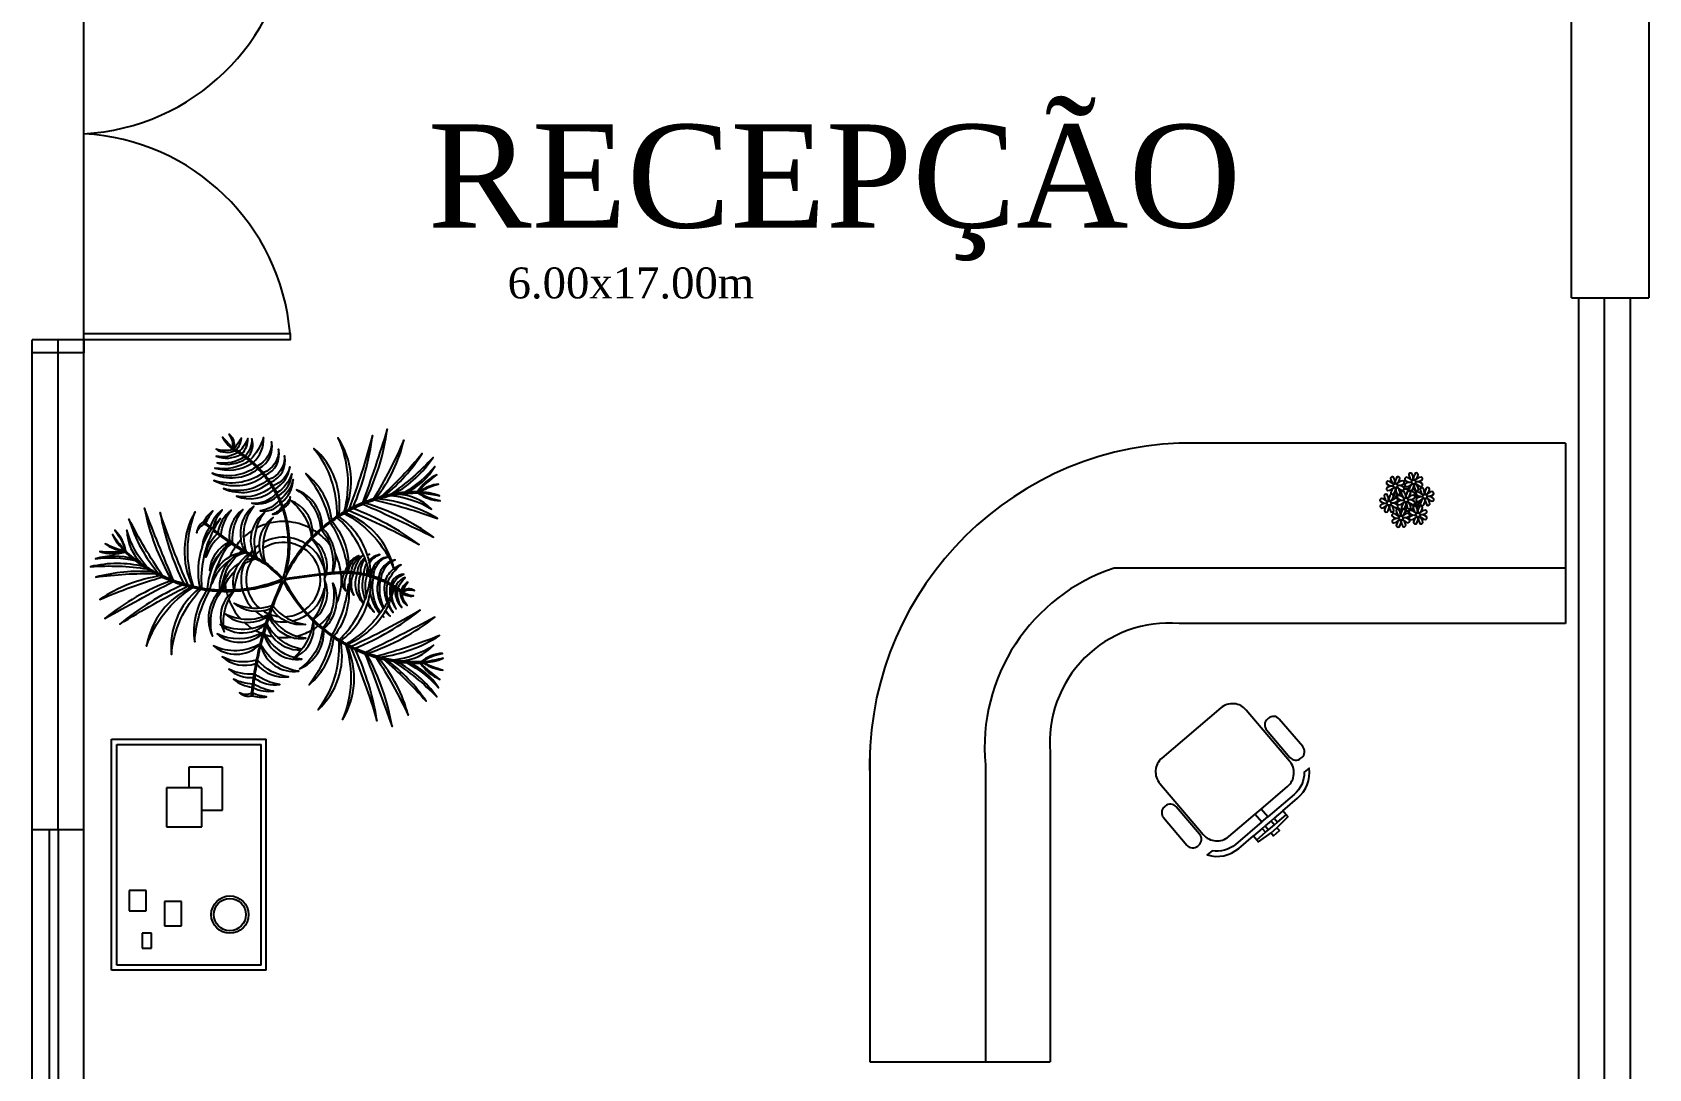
# Model space of a CAD drawing. Extents: x 220.6 to 320.1, y 139.4 to 202.4.
# Drawn here: x 226.36 to 232.63, y 190.43 to 194.45 of the extents above; entities that cross this region are included whole.
import ezdxf

# ---------------------------------------------------------------- set-up
doc = ezdxf.new("R2010")
doc.units = 0
doc.layers.get('0').update_dxf_attribs({"linetype": 'CONTINUOUS'})
for name, color, linetype in [('DIVISORIA', 5, 'CONTINUOUS'), ('EXTERN-I', 251, 'CONTINUOUS'), ('Layer1', 252, 'CONTINUOUS'), ('MOBIL', 7, 'CONTINUOUS'), ('MOBIL-I', 251, 'CONTINUOUS'), ('MVIEW', 4, 'CONTINUOUS'), ('VEGET', 64, 'CONTINUOUS'), ('VEGET-I', 62, 'CONTINUOUS')]:
    doc.layers.add(name, color=color, linetype=linetype)
doc.styles.add('STYLE2', font='times.ttf', dxfattribs={"height": 0.15})

# ---------------------------------------------------------------- blocks, each defined once
blk = doc.blocks.new('Cad_secr')
at = {"layer": 'MOBIL'}
for p, q in [((-0.03, -0.05), (-0.03, -0.03)), ((-0.015, -0.05), (-0.03, -0.05)), ((-0.015, -0.05), (-0.015, -0.03)), ((0.015, -0.05), (0.015, -0.03)), ((0.03, -0.03), (0.015, -0.03)), ((0.03, -0.05), (0.015, -0.05)), ((0.03, -0.05), (0.03, -0.03))]:
    blk.add_line(p, q, dxfattribs=at)
for points in [[(-0.015, -0.11), (-0.15, -0.11, 0.414214), (-0.22, -0.18), (-0.22, -0.44, 0.414214), (-0.15, -0.51), (0.15, -0.51, 0.414214), (0.22, -0.44), (0.22, -0.18, 0.414214), (0.15, -0.11), (0.015, -0.11), (0.015, -0.07), (0.15, -0.07, -0.223888), (0.2349, -0.11), (0.2595, -0.11, 0.255924), (0.15, -0.05), (0.075, -0.05), (0.075, -0.02), (0.015, -0.015), (0.015, 0), (-0.015, 0), (-0.015, -0.015), (-0.075, -0.02), (-0.075, -0.05), (-0.15, -0.05, 0.255924), (-0.2595, -0.11), (-0.2349, -0.11, -0.223888), (-0.15, -0.07), (-0.015, -0.07)], [(-0.26, -0.16), (-0.265, -0.16, 0.414214), (-0.295, -0.19), (-0.295, -0.33, 0.414214), (-0.265, -0.36), (-0.26, -0.36, 0.414214), (-0.23, -0.33), (-0.23, -0.19, 0.414214)], [(0.23, -0.19), (0.23, -0.33, 0.414214), (0.26, -0.36), (0.265, -0.36, 0.414214), (0.295, -0.33), (0.295, -0.19, 0.414214), (0.265, -0.16), (0.26, -0.16, 0.414214)]]:
    blk.add_lwpolyline(points, format="xyb", close=True, dxfattribs=at)
blk.add_lwpolyline([(-0.015, -0.03), (-0.03, -0.03)], dxfattribs=at)
at = {"layer": 'MOBIL-I'}
blk.add_line((0.015, -0.015), (-0.015, -0.015), dxfattribs=at)
for points in [[(-0.03, -0.03), (-0.075, -0.03)], [(0.015, -0.03), (-0.015, -0.03)], [(0.075, -0.03), (0.03, -0.03)]]:
    blk.add_lwpolyline(points, dxfattribs=at)
for points in [[(-0.075, -0.05), (-0.03, -0.05, -0.255924)], [(-0.015, -0.05), (0.015, -0.05, -0.255924)], [(0.03, -0.05), (0.075, -0.05, -0.255924)], [(0.015, -0.07), (-0.015, -0.07, 0.223888)], [(0.015, -0.11), (-0.015, -0.11, 0.414214)]]:
    blk.add_lwpolyline(points, format="xyb", dxfattribs=at)
blk = doc.blocks.new('Veget_12')
at = {"layer": 'VEGET'}
for points in [[(0.1358, -0.1796, 0.008761), (0.1515, -0.1928, -0.228296), (0.0626, -0.3466, 0.30667), (0.1573, -0.1975, 0.016073), (0.1875, -0.2199, -0.111271), (0.1, -0.408, 0.196953), (0.1955, -0.2254, 0.010075), (0.2154, -0.2382, -0.174181), (0.135, -0.5049, 0.2582), (0.2232, -0.2428, 0.009787), (0.2431, -0.2541, -0.175168), (0.2295, -0.5432, 0.249628), (0.2478, -0.2566, 0.007062), (0.2626, -0.2642, -0.026555), (0.3634, -0.5479, 0.070199), (0.28, -0.2724, 0.016905), (0.3166, -0.2875, -0.011876), (0.422, -0.5705, 0.083846), (0.3249, -0.2905, 0.015718), (0.36, -0.3018, -0.031946), (0.485, -0.5261, 0.11194), (0.3691, -0.3043, 0.008888), (0.3893, -0.3094, -0.036883), (0.5541, -0.4717, 0.081452), (0.4024, -0.3123, 0.009879), (0.4251, -0.3165, -0.057239), (0.5959, -0.4551, 0.118477), (0.4407, -0.3189, 0.017265), (0.4809, -0.3231, -0.090095), (0.6018, -0.4199, 0.156383), (0.4894, -0.3236, 0.018041), (0.5317, -0.3244, 0.144632), (0.608, -0.3871, -0.03724), (0.5326, -0.3244, 0.005673), (0.5459, -0.324, 0.137026), (0.619, -0.3508, -0.07322), (0.541, -0.3204, 0.11371), (0.6207, -0.3055, -0.016598), (0.5516, -0.3188, -0.007537), (0.5341, -0.3194, -0.091874), (0.6177, -0.2864, 0.164846), (0.533, -0.3194, -0.034164), (0.4538, -0.3156, 0.198599), (0.5834, -0.255, -0.116154), (0.4287, -0.3121, -0.022934), (0.3766, -0.3011, 0.108995), (0.6056, -0.2176, -0.031808), (0.3627, -0.2974, -0.015992), (0.3273, -0.2861, 0.083632), (0.5878, -0.1464, -0.011872), (0.3184, -0.2829, -0.018411), (0.279, -0.2664, 0.071243), (0.5311, -0.1189, -0.026608), (0.264, -0.2593, -0.007675), (0.2482, -0.2512, 0.145995), (0.3837, -0.141, 0.012828), (0.3896, -0.1463, -0.011311), (0.3845, -0.1399, 0.016484), (0.3952, -0.1229, 0.048154), (0.414, -0.1425, -0.044838), (0.3971, -0.1196, 0.018482), (0.4075, -0.0995, 0.057754), (0.4259, -0.1273, -0.061447), (0.4098, -0.0945, 0.017061), (0.4177, -0.0752, 0.101227), (0.4385, -0.1141, -0.102531), (0.4213, -0.065, 0.029389), (0.4306, -0.0303, -0.003222), (0.4344, -0.0328, 0.225947), (0.4598, -0.1084, -0.181854), (0.4432, -0.0387, -0.008531), (0.453, -0.0458, 0.247708), (0.4809, -0.1004, -0.143025), (0.4592, -0.0513, 0.219665), (0.505, -0.0635, -0.099835), (0.4604, -0.0487, -0.21884), (0.5091, -0.0428, 0.315728), (0.4601, -0.0449, -0.001312), (0.4826, -0.0103, 0.181035), (0.4563, -0.0419, 0.00655), (0.4446, -0.0336, -0.089212), (0.4733, 0.008, 0.223385), (0.4357, -0.0276, 0.00969), (0.4239, -0.0203, -0.181136), (0.4674, 0.0204, 0.289028), (0.417, -0.0163, 0.007628), (0.4051, -0.01, -0.125725), (0.457, 0.0573, 0.079591), (0.4297, 0.043, 0.023263), (0.4219, 0.0704, -0.036773), (0.4336, 0.076, 0.041452), (0.4211, 0.0726, 0.223184), (0.24, 0.2589, -0.007675), (0.2556, 0.2676, -0.026608), (0.5271, 0.1358, 0.071243), (0.2703, 0.2752, -0.018411), (0.3093, 0.2929, -0.011872), (0.5828, 0.165, 0.083632), (0.318, 0.2964, -0.015992), (0.353, 0.3088, -0.031808), (0.5983, 0.2368, 0.108995), (0.3668, 0.313, -0.022934), (0.4185, 0.3256, -0.116154), (0.575, 0.2735, 0.198599), (0.4435, 0.3299, -0.034164), (0.5226, 0.3362, 0.164846), (0.6083, 0.306, -0.091874), (0.5236, 0.3362, -0.005552), (0.5365, 0.3362, -0.016458), (0.6055, 0.3253, 0.11371), (0.5253, 0.3376, -0.07322), (0.6023, 0.3704, 0.137372), (0.5299, 0.3413, 0.003388), (0.522, 0.3412, -0.03724), (0.5953, 0.4062, 0.144632), (0.5211, 0.3412, 0.018041), (0.4789, 0.3391, 0.156383), (0.5881, 0.4388, -0.090095), (0.4704, 0.3383, 0.017265), (0.4303, 0.3328, 0.118477), (0.5811, 0.4739, -0.057239), (0.4148, 0.3299, 0.009879), (0.3922, 0.3249, 0.081452), (0.5388, 0.4891, -0.036883), (0.3792, 0.3216, 0.008888), (0.3592, 0.3159, 0.11194), (0.468, 0.5413, -0.031946), (0.3502, 0.3131, 0.015718), (0.3155, 0.3007, 0.083846), (0.4036, 0.5837, -0.011876), (0.3073, 0.2974, 0.016905), (0.2711, 0.2812, 0.070199), (0.3458, 0.5592, -0.026555), (0.254, 0.2724, 0.007062), (0.2395, 0.2644, 0.249628), (0.2121, 0.5502, -0.175168), (0.2349, 0.2617, 0.009787), (0.2153, 0.2498, 0.2582), (0.1189, 0.5089, -0.174181), (0.2077, 0.2449, 0.010075), (0.1883, 0.2315, 0.196953), (0.087, 0.411, -0.111271), (0.1804, 0.2258, 0.016073), (0.1509, 0.2024, 0.30667), (0.0516, 0.3484, -0.228296), (0.1452, 0.1975, 0.008761), (0.13, 0.1838, 0.022939)], [(-0.1955, 0.5108, 0.196497), (-0.2103, 0.5634, -0.339351), (-0.1943, 0.5098, -0.001093), (-0.1943, 0.5096), (-0.2355, 0.5522, 0.109533), (-0.1964, 0.5051, -0.000646), (-0.1954, 0.5045, -0.146881), (-0.261, 0.5055, 0.249702), (-0.1876, 0.5, -0.008474), (-0.1754, 0.4925, -0.182999), (-0.2601, 0.4787, 0.227209), (-0.1649, 0.4856, -0.010091), (-0.151, 0.4758, -0.182927), (-0.2566, 0.4527, 0.229826), (-0.1436, 0.4701, -0.008605), (-0.1323, 0.461, -0.199295), (-0.2653, 0.4327, 0.221467), (-0.1213, 0.4515, -0.01266), (-0.1057, 0.4369, -0.241086), (-0.2766, 0.4128, 0.288134), (-0.0982, 0.4293, -0.014047), (-0.0822, 0.4117, -0.231299), (-0.2696, 0.3842, 0.289254), (-0.0743, 0.4023, -0.012414), (-0.0615, 0.3857, -0.248707), (-0.2315, 0.353, 0.280333), (-0.0541, 0.3753, -0.010048), (-0.0448, 0.3611, -0.231558), (-0.1812, 0.3235, 0.285972), (-0.0374, 0.3487, -0.010639), (-0.0287, 0.333, -0.236286), (-0.1222, 0.2958, 0.228942), (-0.0236, 0.3231, -0.010354), (-0.0162, 0.3073, -0.199826), (-0.0893, 0.2672, 0.275871), (-0.0112, 0.2954, -0.008857), (-0.0058, 0.2814, -0.154321), (-0.0416, 0.2533, 0.258261), (-0.0035, 0.2749, -0.030774), (0.0105, 0.2249, 0.073569)], [(0.0157, 0.2246, 0.032904), (0.0005, 0.2787, 0.317856), (0.0272, 0.3203, -0.182485), (-0.0018, 0.2852, 0.008732), (-0.0073, 0.2991, 0.237757), (0.0376, 0.3879, -0.181755), (-0.0124, 0.311, 0.009722), (-0.0195, 0.326, 0.260759), (0.0327, 0.41, -0.17378), (-0.0248, 0.3363, 0.010192), (-0.0332, 0.3516, 0.252617), (0.0253, 0.4371, -0.260535), (-0.0405, 0.3636, 0.009886), (-0.0498, 0.3777, 0.378858), (0.0044, 0.4795, -0.346761), (-0.057, 0.388, 0.012354), (-0.0699, 0.4048, 0.373521), (-0.0189, 0.5059, -0.326048), (-0.0776, 0.4141, 0.014119), (-0.0938, 0.432, 0.339397), (-0.0454, 0.5342, -0.281611), (-0.1013, 0.4396, 0.012773), (-0.1172, 0.4546, 0.238874), (-0.0767, 0.5514, -0.126845), (-0.1284, 0.4643, 0.008463), (-0.1396, 0.4734, 0.290901), (-0.122, 0.5459, -0.182356), (-0.1471, 0.4791, 0.009727), (-0.1607, 0.4888, 0.225145), (-0.1383, 0.5468, -0.089929), (-0.1712, 0.4958, 0.008098), (-0.183, 0.5031, 0.181535), (-0.1627, 0.5486, -0.001325), (-0.1907, 0.5076, 0.002449), (-0.1944, 0.5097, 0.34205)], [(-0.1823, 0.1321, -0.003274), (-0.1968, 0.1418, -0.185699), (-0.1575, 0.272, 0.266584), (-0.209, 0.1501, -0.007436), (-0.2415, 0.1731, -0.139054), (-0.2027, 0.2689, 0.196503), (-0.2538, 0.1823, -0.003728), (-0.2697, 0.1944, -0.030052), (-0.2438, 0.2365, 0.034089), (-0.2699, 0.2077, -0.093143), (-0.2378, 0.2699, 0.152286), (-0.2838, 0.2054, -0.003954), (-0.3002, 0.2187, -0.073333), (-0.273, 0.2668, 0.103416), (-0.3087, 0.2258, -0.675485), (-0.3121, 0.2221, 0.229983), (-0.3358, 0.1819, -0.251353), (-0.304, 0.2154, 0.004284), (-0.2862, 0.201, 0.154749), (-0.3148, 0.1259, 0.140718), (-0.3241, -0.0315, -0.010568), (-0.3482, -0.0266, -0.175567), (-0.3425, 0.2634, 0.25167), (-0.3521, -0.0257, -0.007675), (-0.3694, -0.0214, -0.026608), (-0.4781, 0.2602, 0.071243), (-0.3854, -0.0169, -0.018411), (-0.4259, -0.0032, -0.011872), (-0.5388, 0.2768, 0.083632), (-0.4347, 0.0002, -0.015992), (-0.4688, 0.015, -0.031808), (-0.5991, 0.2349, 0.108995), (-0.4817, 0.0213, -0.022934), (-0.5281, 0.0474, -0.116154), (-0.607, 0.1922, 0.198599), (-0.5493, 0.0613, -0.034164), (-0.6115, 0.1105, 0.164846), (-0.6535, 0.1911, -0.091874), (-0.6123, 0.1112, -0.004117), (-0.6193, 0.1177, -0.016919), (-0.6634, 0.1743, 0.11371), (-0.6133, 0.1106, -0.07322), (-0.6919, 0.1391, 0.136761), (-0.6195, 0.1111, 0.00291), (-0.6145, 0.1065, -0.03724), (-0.7125, 0.1089, 0.144632), (-0.6138, 0.1059, 0.018041), (-0.5815, 0.0786, 0.156383), (-0.7294, 0.0802, -0.090095), (-0.5747, 0.0734, 0.017265), (-0.5417, 0.0501, 0.118477), (-0.7482, 0.0498, -0.057239), (-0.5284, 0.0416, 0.009879), (-0.5084, 0.0299, 0.081452), (-0.7276, 0.0098, -0.036883), (-0.4967, 0.0234, 0.008888), (-0.4782, 0.0139, 0.11194), (-0.7114, -0.0767, -0.031946), (-0.4697, 0.0098, 0.015718), (-0.4358, -0.0048, 0.083846), (-0.6932, -0.1516, -0.011876), (-0.4276, -0.008, 0.016905), (-0.3901, -0.0207, 0.070199), (-0.6343, -0.1731, -0.026555), (-0.3716, -0.026, 0.007062), (-0.3555, -0.03, 0.249628), (-0.5304, -0.2577, -0.175168), (-0.3503, -0.0312, 0.009787), (-0.3278, -0.0359, 0.2582), (-0.434, -0.2911, -0.174181), (-0.3189, -0.0374, 0.010075), (-0.2956, -0.0409, 0.196953), (-0.3439, -0.2413, -0.111271), (-0.2859, -0.0421, 0.016073), (-0.2484, -0.0451, 0.30667), (-0.2754, -0.2197, -0.228296), (-0.2409, -0.0454, 0.008761), (-0.2204, -0.0458, 0.022939)], [(-0.1541, 0.1641, -0.173161), (-0.1143, 0.2851, 0.285814), (-0.1644, 0.1538, 0.031249)], [(-0.1046, 0.1993, -0.091), (-0.073, 0.26, 0.163378), (-0.1207, 0.1901, 0.047115)], [(0.1126, 0.1949, 0.294809), (0.0303, 0.3048, -0.150745), (0.102, 0.2007, 0.100395)], [(-0.272, 0.1899, 0.140523), (-0.317, -0.0327, 0.010124), (-0.2938, -0.0361, -0.138829), (-0.2442, 0.1034, 0.106077), (-0.285, 0.0351, -0.267567), (-0.2112, 0.1455, -0.007749), (-0.2451, 0.1696, 0.133418), (-0.3005, 0.0872, -0.197101), (-0.2561, 0.1778, -0.003808), (-0.2724, 0.1902)], [(-0.055, 0.2183, -0.036015), (-0.0399, 0.2409, 0.068238), (-0.0654, 0.2154, 0.047136)], [(0.1341, 0.1808, -0.008097), (0.1481, 0.1934, -0.087635), (0.1829, 0.1313)], [(0.2007, 0.102, 0.174599), (0.1527, 0.1974, -0.016348), (0.1824, 0.2211, -0.096704)], [(0.1824, 0.2211, -0.096704), (0.2479, 0.0526, 0.065237), (0.2391, 0.0301, 0.000419), (0.2385, 0.0301), (0.2383, 0.0301, 0.001663), (0.2232, 0.0291, 0.085344)], [(-0.1851, 0.1281, -0.003436), (-0.2005, 0.1382, 0.029333), (-0.219, 0.126, 0.094066), (-0.2848, -0.0372, 0.016631), (-0.2463, -0.0402, -0.1786)], [(-0.2137, 0.0707, 0.144874), (-0.277, -0.0163, -0.254884), (-0.2065, 0.0897, -0.048866)], [(-0.2463, -0.0402, -0.1786), (-0.216, 0.0633, -0.008554)], [(-0.2231, 0.03, 0.090284), (-0.2402, -0.0404, 0.008097), (-0.2214, -0.0408, -0.027842)], [(-0.2246, -0.0155, 0.035297), (-0.2348, -0.0394, -0.366572), (-0.2352, -0.0394, -0.08219), (-0.2251, 0.002, -0.031169)], [(0.2171, -0.2333, 0.115228), (0.3181, -0.0755, -0.165702), (0.313, 0.0176, 0.010075), (0.299, 0.0202, 0.223516), (0.3105, -0.092, -0.274752), (0.3101, -0.0929, -0.277747), (0.287, 0.022, 0.010686), (0.272, 0.0237, 0.235094), (0.2735, -0.0605, -0.227839), (0.2627, 0.0244, 0.007496), (0.2521, 0.0249), (0.2517, 0.0249, 0.002637), (0.248, 0.025, 0.198541), (0.2407, -0.0442, -0.273693), (0.2371, 0.025, 0.001461), (0.2238, 0.0241, -0.133271)], [(0.2053, -0.0923, -0.180095), (0.1575, -0.1913, 0.017102), (0.1893, -0.2151, 0.111381), (0.2527, -0.0174, -0.201249), (0.1963, -0.2199, 0.010644), (0.2171, -0.2333, 0.115228)], [(-0.2153, -0.0658, 0.237435), (-0.2395, -0.1769, -0.008495), (-0.2453, -0.1742, 0.01585), (-0.2388, -0.1795, 0.048298), (-0.23, -0.2022, -0.020925), (-0.232, -0.1844, 0.248521), (-0.1082, -0.1974, 0.02818)], [(-0.1216, -0.1894, -0.14981), (-0.2323, -0.18, -0.124183), (-0.2115, -0.0772, 0.098921)], [(0.1532, -0.1878, 0.088511), (0.1875, -0.1246, -0.078713)], [(-0.1655, -0.1525, -0.081837), (-0.2245, -0.1347, 0.153952), (-0.1512, -0.1667, 0.041473)], [(0.1398, -0.1764, 0.007571), (0.1532, -0.1878, 0.088511)], [(-0.0853, -0.2083, -0.239912), (-0.2572, -0.2105, 0.377655), (-0.0814, -0.2099, 0.00101), (-0.0806, -0.2102, 0.007709), (-0.0911, -0.2502, -0.252386), (-0.2707, -0.2568, 0.386946), (-0.0918, -0.2532, 0.011413), (-0.1049, -0.313, -0.181744), (-0.2375, -0.2999, 0.267567), (-0.1073, -0.3257, 0.007749), (-0.1142, -0.3667, -0.133418), (-0.2117, -0.3477, 0.197101), (-0.1162, -0.3803, 0.004676), (-0.1195, -0.4052, -0.102074), (-0.1936, -0.3859, 0.152625), (-0.121, -0.4179, 0.004284), (-0.1234, -0.4408, -0.251353), (-0.1696, -0.4396, 0.229983), (-0.1244, -0.4513, -0.014727), (-0.1218, -0.4507, 0.108264), (-0.0651, -0.4552, -0.073333), (-0.1183, -0.4405, -0.003954), (-0.1161, -0.4194, 0.152286), (-0.0381, -0.4325, -0.108204), (-0.1145, -0.4055, -0.004457), (-0.1114, -0.3819, 0.196503), (-0.0139, -0.4069, -0.139054), (-0.1091, -0.3667, -0.007436), (-0.1025, -0.3274, 0.266584), (0.0202, -0.3771, -0.185699), (-0.0997, -0.313, -0.010962), (-0.0872, -0.2557, 0.384218), (0.06, -0.3558, -0.251822), (-0.0863, -0.2519, -0.007733), (-0.0759, -0.2119, 0.00108), (-0.075, -0.2123, 0.37654), (0.0714, -0.3089, -0.039649), (0.042, -0.3028, 0.290155), (0.1187, -0.1912, 0.022939)], [(-0.0423, -0.2211, 0.246361), (0.0697, -0.273, -0.048035), (0.0412, -0.3026, -0.195329), (-0.0703, -0.2139, 0.032147)], [(0.1083, -0.1973, -0.096277), (0.0717, -0.2705, -0.142028), (-0.0229, -0.2239, 0.058444)], [(0.0295, -0.2232, 0.109806), (0.087, -0.2279, -0.050161), (0.05, -0.2195, 0.069557)]]:
    blk.add_lwpolyline(points, format="xyb", dxfattribs=at)
for points in [[(0.3268, 0.0942, 0.16797), (0.2156, 0.2441, -0.010568), (0.2365, 0.2569, -0.155772), (0.4167, 0.0709, 0.275998), (0.37, 0.0059, 0.014133), (0.3509, 0.0127, -0.324541), (0.4031, 0.0874, 0.371884), (0.3411, 0.0157, 0.000895), (0.3399, 0.016, 0.042814), (0.3344, 0.0645, -0.179613), (0.3751, 0.097, 0.171025), (0.3324, 0.0738, 0.01758), (0.3271, 0.0932, -0.026095), (0.3341, 0.0987, 0.023285)], [(0.3157, 0.085, 0.115579), (0.2095, 0.2401, 0.010644), (0.1892, 0.2261, -0.167673), (0.253, 0.0607, -0.142219), (0.2933, 0.0932, 0.155825), (0.253, 0.0402, -0.009453), (0.2524, 0.0299, -0.007959), (0.2638, 0.0293, -0.262459), (0.3097, 0.0949, -0.877804), (0.3098, 0.0947, 0.174709), (0.2736, 0.0286, -0.010156), (0.2881, 0.0269, -0.181292)], [(0.3238, 0.0622, 0.0126), (0.317, 0.0818, 0.179793), (0.2996, 0.0252, -0.009882), (0.3136, 0.0225, -0.14276)], [(0.3958, -0.0052, -0.154716), (0.4294, 0.0428, 0.016225), (0.4181, 0.068, 0.227894), (0.3783, 0.0026, -0.012327)], [(0.2515, 0.0299, 0.002037), (0.2509, 0.0337, 0.0089), (0.2499, 0.03, -0.001059)], [(0.3366, 0.0118, 0.00954), (0.3235, 0.0152, 0.130425), (0.3218, -0.0644, 0.043508), (0.3377, 0.0054, 0.003944)], [(0.3355, 0.0173, 0.020296), (0.3276, 0.0497, 0.100431), (0.324, 0.0202, -0.0083)], [(0.3504, 0.0076, -0.014048), (0.3692, 0.0008, 0.213683), (0.3881, -0.1132, -0.011603), (0.377, -0.1295, -0.200309)], [(0.2233, -0.2371, 0.158963), (0.3267, -0.0934, 0.074113), (0.3531, -0.1268, -0.076439), (0.3289, -0.0863, 0.032369), (0.3369, -0.0502, 0.149616), (0.3751, -0.1321, -0.104074), (0.2446, -0.2492, -0.010568)], [(0.3775, -0.0025, -0.01269), (0.3939, -0.0099, 0.140639), (0.4027, -0.0891, -0.013396), (0.391, -0.1087, -0.173266)], [(0.4063, -0.0827, -0.114415), (0.4048, -0.0154, -0.008615), (0.4155, -0.0212, 0.100649), (0.4152, -0.0651, -0.011597)], [(0.4302, -0.03, 0.006549), (0.4223, -0.0252, 0.056536), (0.4204, -0.054, 0.015222)]]:
    blk.add_lwpolyline(points, format="xyb", close=True, dxfattribs=at)
at = {"layer": 'VEGET', "color": 42}
for points in [[(-0.1207, 0.1901, 0.047115), (-0.1541, 0.1641, -0.173161)], [(-0.0654, 0.2154, 0.047136), (-0.1046, 0.1993, -0.091)], [(0.0105, 0.2249, 0.073569), (-0.055, 0.2183, -0.036015)], [(0.102, 0.2007, 0.100395), (0.0157, 0.2246, 0.032904)], [(0.13, 0.1838, 0.022939), (0.1126, 0.1949, 0.294809)], [(-0.2065, 0.0897, -0.048866), (-0.1851, 0.1281, -0.003436)], [(-0.1644, 0.1538, 0.031249), (-0.1823, 0.1321, -0.003274)], [(0.1834, 0.1305, 0.078713), (0.1341, 0.1808, -0.008097)], [(-0.216, 0.0633, -0.008554), (-0.2137, 0.0707, 0.144874)], [(0.2232, 0.0291, 0.085344), (0.2007, 0.102, 0.174599)], [(-0.2251, 0.002, -0.031169), (-0.2231, 0.03, 0.090284)], [(0.2238, 0.0241, -0.133271), (0.2053, -0.0923, -0.180095)], [(-0.2214, -0.0408, -0.027842), (-0.2246, -0.0159), (-0.2246, -0.0155, 0.035297)], [(-0.2204, -0.0458, 0.022939), (-0.2153, -0.0658, 0.237435)], [(-0.2115, -0.0772, 0.098921), (-0.1655, -0.1525, -0.081837)], [(0.1875, -0.1246, -0.078713), (0.1398, -0.1764, 0.007571)], [(-0.1512, -0.1667, 0.041473), (-0.1216, -0.1894, -0.14981)], [(0.1187, -0.1912, 0.022939), (0.1358, -0.1796, 0.008761)], [(-0.1082, -0.1974, 0.02818), (-0.0853, -0.2083, -0.239912)], [(-0.0703, -0.2139, 0.032147), (-0.0423, -0.2211, 0.246361)], [(-0.0229, -0.2239, 0.058444), (0.0295, -0.2232, 0.109806)], [(0.05, -0.2195, 0.069557), (0.1083, -0.1973, -0.096277)]]:
    blk.add_lwpolyline(points, format="xyb", dxfattribs=at)
at = {"layer": 'VEGET'}
blk.add_arc((0.4601, -0.0449), 0, 0, 0, dxfattribs=at)
at = {"layer": 'VEGET-I'}
for points in [[(-0.1964, 0.5051, 0.027335), (-0.1943, 0.5096, -0.217634)], [(-0.1876, 0.5, 0.005357), (-0.1954, 0.5045, 0.358744)], [(-0.183, 0.5031, 0.00522), (-0.1907, 0.5076, 0.34205)], [(-0.1649, 0.4856, 0.007412), (-0.1754, 0.4925, 0.358744)], [(-0.1607, 0.4888, 0.007423), (-0.1712, 0.4958, 0.34205)], [(-0.1436, 0.4701, 0.005504), (-0.151, 0.4758, 0.358744)], [(-0.1396, 0.4734, 0.005521), (-0.1471, 0.4791, 0.34205)], [(-0.1213, 0.4515, 0.008601), (-0.1323, 0.461, 0.358744)], [(-0.1172, 0.4546, 0.008676), (-0.1284, 0.4643, 0.34205)], [(-0.0938, 0.432, 0.006196), (-0.1013, 0.4396, 0.34205)], [(-0.0982, 0.4293, 0.006309), (-0.1057, 0.4369, 0.358744)], [(-0.0743, 0.4023, 0.007289), (-0.0822, 0.4117, 0.358744)], [(-0.0699, 0.4048, 0.00709), (-0.0776, 0.4141, 0.34205)], [(-0.0541, 0.3753, 0.007547), (-0.0615, 0.3857, 0.358744)], [(-0.0498, 0.3777, 0.007389), (-0.057, 0.388, 0.34205)], [(-0.0374, 0.3487, 0.008521), (-0.0448, 0.3611, 0.358744)], [(-0.0332, 0.3516, 0.008187), (-0.0405, 0.3636, 0.34205)], [(-0.0236, 0.3231, 0.006573), (-0.0287, 0.333, 0.358744)], [(-0.0195, 0.326, 0.006784), (-0.0248, 0.3363, 0.34205)], [(0.3592, 0.3159, 0.004036), (0.3502, 0.3131, 0.34205)], [(0.3922, 0.3249, 0.005709), (0.3792, 0.3216, 0.34205)], [(0.4303, 0.3328, 0.006714), (0.4148, 0.3299, 0.34205)], [(0.4435, 0.3299, 0.010919), (0.4185, 0.3256, -0.017284)], [(0.4789, 0.3391, 0.003648), (0.4704, 0.3383, 0.34205)], [(0.522, 0.3412, 0.000378), (0.5211, 0.3412, 0.34205)], [(0.5236, 0.3362, 0.000462), (0.5226, 0.3362, -0.017284)], [(0.5299, 0.3413, 0.010189), (0.5253, 0.3376, -0.07322)], [(-0.0112, 0.2954, 0.007642), (-0.0162, 0.3073, 0.358744)], [(-0.0073, 0.2991, 0.007551), (-0.0124, 0.311, 0.34205)], [(-0.0035, 0.2749, 0.004076), (-0.0058, 0.2814, 0.358744)], [(0.0005, 0.2787, 0.004064), (-0.0018, 0.2852, 0.34205)], [(0.2395, 0.2644, 0.002276), (0.2349, 0.2617, 0.34205)], [(0.24, 0.2589, 0.001743), (0.2365, 0.2569, -0.017284)], [(0.2711, 0.2812, 0.008209), (0.254, 0.2724, 0.34205)], [(0.2703, 0.2752, 0.007125), (0.2556, 0.2676, -0.017284)], [(0.3155, 0.3007, 0.003791), (0.3073, 0.2974, 0.34205)], [(0.318, 0.2964, 0.004048), (0.3093, 0.2929, -0.017284)], [(0.3668, 0.313, 0.006188), (0.353, 0.3088, -0.017284)], [(-0.3148, 0.1259, -0.082287), (-0.2699, 0.2077, 0.030096)], [(-0.2697, 0.1944, 0.003081), (-0.272, 0.1899, 0.176085)], [(0.1509, 0.2024, 0.003177), (0.1452, 0.1975, 0.34205)], [(0.1527, 0.1974, 0.002616), (0.1481, 0.1934, -0.017284)], [(0.1883, 0.2315, 0.004157), (0.1804, 0.2258, 0.34205)], [(0.1892, 0.2261, 0.003647), (0.1824, 0.2211, -0.017284)], [(0.2153, 0.2498, 0.003859), (0.2077, 0.2449, 0.34205)], [(0.2156, 0.2441, 0.003104), (0.2095, 0.2401, -0.017284)], [(-0.2538, 0.1823, 0.002878), (-0.2415, 0.1731)], [(-0.219, 0.126, -0.014945), (-0.2031, 0.1493, 0.056899), (-0.2442, 0.1034, 0.197286)], [(-0.209, 0.1501, 0.000772), (-0.2056, 0.1478), (-0.2052, 0.1474)], [(0.1112, 0.1583, 0.000079), (0.1111, 0.1582, -0.017284)], [(-0.6145, 0.1065, 0.000378), (-0.6138, 0.1059, 0.040866)], [(-0.6115, 0.1105, -0.000462), (-0.6123, 0.1112)], [(-0.5815, 0.0786, 0.003648), (-0.5747, 0.0734, 0.040866)], [(-0.2137, 0.0707, -0.017782), (-0.2028, 0.0785)], [(0.317, 0.0818, 0.002128), (0.3157, 0.085, 0.15929)], [(0.4181, 0.068, 0.001867), (0.4167, 0.0709, 0.175567)], [(0.4211, 0.0726, -0.001977), (0.4219, 0.0704, 0.0174)], [(-0.5281, 0.0474, -0.010919), (-0.5493, 0.0613)], [(-0.5417, 0.0501, 0.006714), (-0.5284, 0.0416, 0.040866)], [(-0.5084, 0.0299, 0.005709), (-0.4967, 0.0234, 0.040866)], [(-0.4688, 0.015, -0.006188), (-0.4817, 0.0213)], [(-0.4782, 0.0139, 0.004036), (-0.4697, 0.0098, 0.040866)], [(-0.4259, -0.0032, -0.004048), (-0.4347, 0.0002)], [(0.248, 0.025, 0.006612), (0.2386, 0.0251, 0.000167), (0.2371, 0.025)], [(0.2499, 0.03, 0.007542), (0.2391, 0.0301)], [(0.2509, 0.0337, 0.010093), (0.2479, 0.0526, 0.111381)], [(0.2524, 0.0299, -0.004103), (0.252, 0.0255, 0.002389), (0.2515, 0.0299, 0.111381)], [(0.253, 0.0607, -0.018916), (0.253, 0.0402, 0.004427)], [(0.272, 0.0237, 0.006543), (0.2627, 0.0244)], [(0.299, 0.0202, 0.008533), (0.287, 0.022)], [(0.3235, 0.0152, 0.007554), (0.313, 0.0176)], [(0.3276, 0.0497, 0.007874), (0.3238, 0.0622, 0.15929)], [(0.3397, 0.0109, 0.002294), (0.3366, 0.0118, 0.007554)], [(0.3369, -0.0502, 0.034379), (0.3402, -0.0112, 0.010152), (0.3377, 0.0054, -0.043508)], [(0.3504, 0.0076, 0.007913), (0.3397, 0.0109, 0.002294)], [(0.3402, -0.0112, 0.019311), (0.3397, 0.0109, 0.255482)], [(0.3775, -0.0025, 0.006328), (0.3692, 0.0008)], [(0.4297, 0.043, -0.001729), (0.4301, 0.041, 0.001174), (0.4294, 0.0428, 0.175567)], [(-0.4358, -0.0048, 0.003791), (-0.4276, -0.008, 0.040866)], [(-0.3901, -0.0207, 0.008209), (-0.3716, -0.026, 0.040866)], [(-0.3694, -0.0214, -0.007125), (-0.3854, -0.0169)], [(-0.3555, -0.03, 0.002276), (-0.3503, -0.0312, 0.040866)], [(-0.3482, -0.0266, -0.001743), (-0.3521, -0.0257)], [(-0.3278, -0.0359, 0.003859), (-0.3189, -0.0374, 0.040866)], [(-0.317, -0.0327, -0.003104), (-0.3241, -0.0315)], [(-0.2956, -0.0409, 0.004157), (-0.2859, -0.0421, 0.040866)], [(-0.2848, -0.0372, -0.003885), (-0.2938, -0.0361)], [(-0.2484, -0.0451, 0.003177), (-0.2409, -0.0454, 0.040866)], [(-0.2402, -0.0404, -0.002616), (-0.2463, -0.0402)], [(0.4048, -0.0154, 0.0086), (0.3939, -0.0099)], [(0.4204, -0.054, -0.007156), (0.4152, -0.0651)], [(0.4223, -0.0252, 0.005519), (0.4155, -0.0212)], [(0.4306, -0.0303, 0.002558), (0.4312, -0.0273, -0.001751), (0.4302, -0.03)], [(0.4432, -0.0387, 0.007421), (0.4344, -0.0328)], [(0.3218, -0.0644, -0.007097), (0.3181, -0.0755)], [(0.3267, -0.0934, 0.006456), (0.3289, -0.0863, 0.010152)], [(0.391, -0.1087, -0.003128), (0.3881, -0.1132)], [(0.3952, -0.1229, 0.003123), (0.3971, -0.1196, -0.001751)], [(0.4063, -0.0827, -0.004325), (0.4027, -0.0891)], [(0.4075, -0.0995, 0.004534), (0.4098, -0.0945, -0.001751)], [(0.4177, -0.0752, 0.00889), (0.4213, -0.065, -0.001751)], [(-0.2395, -0.1769, 0.005309), (-0.2388, -0.1795, -0.020925)], [(-0.232, -0.1844, -0.005146), (-0.2323, -0.18, 0.369533)], [(0.1532, -0.1878, 0.002388), (0.1575, -0.1913, 0.296259)], [(0.377, -0.1295, -0.00192), (0.3751, -0.1321)], [(0.3837, -0.141, 0.001072), (0.3845, -0.1399, -0.001751)], [(-0.0911, -0.2502, 0.000569), (-0.0918, -0.2532)], [(-0.0791, -0.2049, -0.009368), (-0.0853, -0.2083, 0.377655)], [(-0.0814, -0.2099, 0.003168), (-0.0802, -0.2087, 0.391787)], [(-0.0755, -0.2104, 0.003602), (-0.075, -0.2123, -0.039649)], [(0.1573, -0.1975, -0.003177), (0.1515, -0.1928, 0.086941)], [(0.1955, -0.2254, -0.004157), (0.1875, -0.2199, 0.086941)], [(0.1893, -0.2151, 0.003647), (0.1963, -0.2199, 0.296259)], [(0.2232, -0.2428, -0.003859), (0.2154, -0.2382, 0.086941)], [(0.2171, -0.2333, 0.003104), (0.2233, -0.2371, 0.296259)], [(0.2446, -0.2492, 0.001743), (0.2482, -0.2512, 0.296259)], [(-0.1049, -0.313, 0.002406), (-0.1073, -0.3257)], [(-0.0997, -0.313, 0.002758), (-0.1025, -0.3274, 0.086941)], [(-0.0863, -0.2519, 0.00072), (-0.0872, -0.2557, 0.086941)], [(0.0412, -0.3026, -0.001903), (0.04, -0.3037, 0.004287), (0.042, -0.3028, 0.359478)], [(0.0717, -0.2705, -0.003736), (0.0697, -0.273, 0.294809)], [(0.2478, -0.2566, -0.002276), (0.2431, -0.2541, 0.086941)], [(0.28, -0.2724, -0.008209), (0.2626, -0.2642, 0.086941)], [(0.264, -0.2593, 0.007125), (0.279, -0.2664, 0.296259)], [(0.3249, -0.2905, -0.003791), (0.3166, -0.2875, 0.086941)], [(0.3184, -0.2829, 0.004048), (0.3273, -0.2861, 0.296259)], [(0.3691, -0.3043, -0.004036), (0.36, -0.3018, 0.086941)], [(0.3627, -0.2974, 0.006188), (0.3766, -0.3011, 0.296259)], [(0.4024, -0.3123, -0.005709), (0.3893, -0.3094, 0.086941)], [(0.4287, -0.3121, 0.010919), (0.4538, -0.3156, 0.296259)], [(-0.1142, -0.3667, 0.002559), (-0.1162, -0.3803)], [(-0.1091, -0.3667, 0.002878), (-0.1114, -0.3819, 0.086941)], [(0.4407, -0.3189, -0.006714), (0.4251, -0.3165, 0.086941)], [(0.4894, -0.3236, -0.003648), (0.4809, -0.3231, 0.086941)], [(0.5326, -0.3244, -0.000378), (0.5317, -0.3244, 0.086941)], [(0.533, -0.3194, 0.000462), (0.5341, -0.3194, 0.296259)], [(0.541, -0.3204, 0.002523), (0.5516, -0.3188, -0.11371)], [(0.5459, -0.324, -0.010528), (0.541, -0.3204, 0.07322)], [(-0.1195, -0.4052, 0.00239), (-0.121, -0.4179)], [(-0.1145, -0.4055, 0.002622), (-0.1161, -0.4194, 0.086941)], [(-0.1234, -0.4408, 0.001961), (-0.1244, -0.4513)], [(-0.1183, -0.4405, 0.00206), (-0.1194, -0.4514, 0.086941)]]:
    blk.add_lwpolyline(points, format="xyb", dxfattribs=at)
at = {"layer": 'VEGET-I', "color": 94}
for points in [[(-0.1272, 0.098, 0.01255), (-0.0684, 0.0656), (-0.068, 0.0653, -0.023023), (-0.0011, 0.0046, 0.13279), (0.0105, 0.2249, 0.358744)], [(-0.1071, 0.0865, -0.204558), (-0.1207, 0.1901, 0.249828)], [(-0.1046, 0.1993, 0.155297), (-0.1034, 0.0845, 0.249828)], [(-0.0748, 0.0689, -0.301093), (-0.0654, 0.2154, 0.247818)], [(-0.055, 0.2183, 0.209929), (-0.0707, 0.0668, 0.247818)], [(0.11, 0.1642, 0.07228), (0.011, 0.0279, 0.116598), (0.0157, 0.2246, 0.34205)], [(0.102, 0.2007, -0.043602), (0.11, 0.1642)], [(0.1112, 0.1655, 0.058472), (0.1126, 0.1949, -0.195633)], [(-0.1475, 0.1102, -0.088667), (-0.1644, 0.1538, 0.251822)], [(-0.1541, 0.1641, 0.075374), (-0.1442, 0.1082, 0.251822)], [(0.1111, 0.1582, 0.081515), (0.0043, 0.0033, -0.017284), (0.1603, 0.0239)], [(0.1112, 0.1655, 0.000734), (0.11, 0.1642, 0.34205)], [(0.1111, 0.1582, -0.198813), (0.1594, 0.0015, 0.3682), (0.1112, 0.1583, 0.3682)], [(0.13, 0.1838, 0.011195), (0.1112, 0.1655, 0.34205)], [(0.1341, 0.1808, 0.01382), (0.1112, 0.1583, -0.017284)], [(0.2007, 0.102, -0.126631), (0.1904, 0.0241, 0.13356), (0.1829, 0.1313, 0.223815)], [(-0.1712, 0.0633, 0.160202), (-0.2251, 0.002, 0.366572)], [(-0.2232, 0.0297, -0.129352), (-0.159, 0.1101, 0.431375), (-0.1595, 0.1104, 0.119795), (-0.216, 0.0633)], [(-0.1308, 0.0944, 0.012738), (-0.071, 0.0613, -0.023021), (-0.0044, 0.0009, -0.095948), (-0.2214, -0.0408)], [(-0.1755, 0.1013, 0.062421), (-0.2065, 0.0897, -0.163076)], [(-0.1912, -0.04, -0.363818), (-0.119, 0.1057, 0.196473), (-0.1904, -0.04, 0.196473)], [(-0.2247, -0.0158, -0.086364), (-0.1865, 0.0347)], [(0.1603, 0.0189, 0.017381), (0.0038, -0.0019, 0.096116), (0.1398, -0.1764, 0.296259)], [(0.1163, -0.1548, 0.361519), (0.1599, 0.001), (0.1593, -0.0003, -0.193822), (0.116, -0.1545)], [(0.2238, 0.0241, 0.003303), (0.1939, 0.0219), (0.193, 0.0218, 0.003031), (0.1656, 0.0194)], [(0.2232, 0.0291, 0.003276), (0.1935, 0.0269), (0.1926, 0.0268, 0.000136), (0.1914, 0.0267)], [(-0.2204, -0.0458, 0.094428), (-0.0049, -0.0047, 0.040866), (-0.0806, -0.2102)], [(-0.1942, -0.0452, 0.058472), (-0.2153, -0.0658, -0.020925)], [(-0.2115, -0.0772, -0.043602), (-0.1925, -0.0451, 0.369533)], [(0.1358, -0.1796, -0.094945), (0.0001, -0.0057, 0.041167), (-0.0759, -0.2119, 0.086941)], [(0.1875, -0.1246, 0.137722), (0.1926, -0.0141, -0.127824), (0.2053, -0.0923)], [(-0.0496, -0.113, -0.290683), (-0.1904, -0.0913, 0.200061), (-0.045, -0.1005, 0.204545)], [(-0.0401, -0.1018, 0.200478), (0.0866, -0.1743, -0.295535), (-0.0442, -0.113)], [(-0.1655, -0.1525, 0.148044), (-0.0572, -0.1348, 0.236606)], [(-0.06, -0.143, -0.183268), (-0.1512, -0.1667, 0.232701)], [(-0.1216, -0.1894, 0.075449), (-0.0685, -0.1692, 0.232803)], [(-0.1082, -0.1974, 0.085229), (-0.0699, -0.1738, 0.351414)], [(-0.0651, -0.1751, 0.097476), (-0.0423, -0.2211, 0.362473)], [(-0.0637, -0.1707, 0.089256), (-0.0229, -0.2239, 0.239259)], [(0.0295, -0.2232, -0.229229), (-0.0551, -0.1441)], [(-0.0525, -0.1365, 0.179749), (0.05, -0.2195, -0.347789)], [(0.1152, -0.1607, -0.043602), (0.1083, -0.1973, 0.294809)], [(0.1187, -0.1912, 0.058472), (0.1164, -0.1619, 0.359478)]]:
    blk.add_lwpolyline(points, format="xyb", dxfattribs=at)
at = {"layer": 'VEGET-I'}
for centre, radius, start, end in [((0.4042, -0.7157), 1.0603, 82.82823, 83.43848), ((0.5488, 1.2515), 1.3419, 230.09222, 230.54171), ((0.5488, 1.2515), 1.3369, 230.10538, 230.57761), ((0.5488, 1.2515), 1.3419, 231.52355, 231.90509), ((0.5488, 1.2515), 1.3369, 231.48371, 231.90509), ((0.5488, 1.2515), 1.3419, 233.14288, 233.72938), ((0.5488, 1.2515), 1.3419, 235.50527, 235.62278), ((0.5488, 1.2515), 1.3419, 235.69407, 236.05678), ((0.5488, 1.2515), 1.3369, 235.69657, 236.10184), ((0.5488, 1.2515), 1.3419, 236.84417, 239.34983), ((0.5488, 1.2515), 1.3369, 236.85222, 239.46684), ((-0.6055, 0.255), 0.1446, 264.45923, 266.93171), ((0.1937, 0.7983), 1.0603, 219.93181, 220.43657), ((0.0544, 0.0083), 0.2856, 17.28402, 17.50387), ((0.0544, 0.0083), 0.2856, 11.35157, 13.25536), ((0.2403, -0.3294), 0.3595, 84.68511, 86.24184), ((0.2403, -0.3294), 0.3595, 80.49296, 82.35764), ((0.2403, -0.3294), 0.3595, 76.54002, 78.22823), ((0.2403, -0.3294), 0.3595, 73.91184, 74.63793), ((0.2403, -0.3294), 0.3595, 72.08525, 73.70678), ((0.2403, -0.3294), 0.3595, 67.42708, 68.84638), ((0.2854, -0.231), 0.2512, 61.56198, 63.94363), ((0.2403, -0.3294), 0.3595, 59.29223, 60.56148), ((0.2403, -0.3294), 0.3595, 55.36852, 57.07145), ((0.3673, -0.1599), 0.1477, 51.09651, 52.97833), ((0.0947, -0.1209), 0.1894, 206.8096, 209.38657)]:
    blk.add_arc(centre, radius, start, end, dxfattribs=at)
at = {"layer": 'VEGET-I', "color": 42}
for radius, start, end in [(0.164, 124.31052, 132.83567), (0.1443, 82.08125, 123.53546), (0.164, 83.31194, 118.72526), (0.164, 58.01301, 81.53137), (0.1443, 59.10499, 80.06686), (0.164, 12.96106, 56.24837), (0.1443, 149.06347, 194.10257), (0.164, 136.53499, 142.25219), (0.1443, 143.51114, 145.79085), (0.1443, 140.0145, 141.5074), (0.1443, 128.82998, 137.87854), (0.1443, 8.80337, 57.10447), (0.164, 158.39255, 193.24646), (0.1443, 304.72113, 6.81722), (0.164, 195.01111, 222.2749), (0.1443, 196.10308, 229.8911), (0.164, 305.57724, 347.94214), (0.164, 229.20448, 241.26654), (0.1443, 237.52278, 246.93403), (0.1443, 272.13606, 302.72062), (0.164, 245.13903, 247.47408), (0.164, 249.22449, 252.35382), (0.1443, 248.92208, 262.65616), (0.164, 257.25435, 274.60046), (0.164, 282.2951, 303.81259)]:
    blk.add_arc((0, 0), radius, start, end, dxfattribs=at)
at = {"layer": 'VEGET-I', "color": 94}
for centre, radius, start, end in [((-0.0985, -0.0796), 0.1894, 104.62798, 115.67885), ((-0.1452, -0.0277), 0.1329, 91.59088, 99.39771), ((-0.0562, -0.1028), 0.1894, 105.17648, 123.4739), ((-0.103, -0.0508), 0.1329, 92.72244, 109.73794), ((0, 0), 0.164, 150.28086, 152.75555), ((0.3805, -2.2429), 2.2775, 94.77562, 95.38271)]:
    blk.add_arc(centre, radius, start, end, dxfattribs=at)
blk = doc.blocks.new('Veget_14')
at = {"layer": 'VEGET', "color": 7}
for points in [[(-0.0485, 0.0595, 0.191491), (-0.0704, 0.0734, 0.518852), (-0.0756, 0.0627, 0.20503), (-0.0496, 0.0551)], [(-0.0436, 0.0632, 0.191491), (-0.0493, 0.0885, 0.518852), (-0.0605, 0.0846, 0.20503), (-0.0475, 0.0609)], [(-0.0376, 0.0624, 0.191491), (-0.0237, 0.0842, 0.518852), (-0.0344, 0.0894, 0.20503), (-0.042, 0.0635)], [(-0.0339, 0.0575, 0.191491), (-0.0086, 0.0631, 0.518852), (-0.0125, 0.0744, 0.20503), (-0.0362, 0.0614)], [(0.0225, 0.0742, 0.191491), (0.0007, 0.088, 0.518852), (-0.0045, 0.0773, 0.20503), (0.0214, 0.0697)], [(0.0217, 0.0681, 0.191491), (-0.0036, 0.0625, 0.518852), (0.0003, 0.0512, 0.20503), (0.024, 0.0642)], [(0.0274, 0.0779, 0.191491), (0.0218, 0.1031, 0.518852), (0.0105, 0.0992, 0.20503), (0.0235, 0.0755)], [(0.0254, 0.0632, 0.191491), (0.0115, 0.0414, 0.518852), (0.0222, 0.0362, 0.20503), (0.0298, 0.0621)], [(0.0335, 0.077, 0.191491), (0.0473, 0.0989, 0.518852), (0.0366, 0.1041, 0.20503), (0.029, 0.0781)], [(0.0314, 0.0624, 0.191491), (0.0371, 0.0371, 0.518852), (0.0483, 0.041, 0.20503), (0.0353, 0.0647)], [(0.0372, 0.0721, 0.191491), (0.0624, 0.0778, 0.518852), (0.0585, 0.089, 0.20503), (0.0348, 0.076)], [(0.0363, 0.0661, 0.191491), (0.0582, 0.0522, 0.518852), (0.0634, 0.0629, 0.20503), (0.0374, 0.0705)], [(-0.0733, -0.0081, 0.191491), (-0.0951, 0.0058, 0.518852), (-0.1003, -0.0049, 0.20503), (-0.0744, -0.0125)], [(-0.0684, -0.0044, 0.191491), (-0.074, 0.0208, 0.518852), (-0.0853, 0.0169, 0.20503), (-0.0723, -0.0068)], [(-0.0494, 0.0535, 0.191491), (-0.0746, 0.0478, 0.518852), (-0.0707, 0.0366, 0.20503), (-0.047, 0.0496)], [(-0.0623, -0.0053, 0.191491), (-0.0485, 0.0166, 0.518852), (-0.0592, 0.0218, 0.20503), (-0.0668, -0.0042)], [(-0.0586, -0.0102, 0.191491), (-0.0334, -0.0045, 0.518852), (-0.0373, 0.0067, 0.20503), (-0.061, -0.0063)], [(-0.0457, 0.0486, 0.191491), (-0.0595, 0.0267, 0.17076), (-0.0572, 0.0225, 0.20503)], [(-0.0508, 0.0208, 0.071789), (-0.0488, 0.0216, 0.20503), (-0.0412, 0.0475)], [(-0.0396, 0.0477, 0.191491), (-0.034, 0.0225, 0.518852), (-0.0227, 0.0264, 0.20503), (-0.0357, 0.0501)], [(-0.0069, 0.0041, 0.191491), (-0.0287, 0.0179, 0.518852), (-0.0339, 0.0072, 0.20503), (-0.008, -0.0004)], [(-0.0347, 0.0514, 0.191491), (-0.0129, 0.0376, 0.518852), (-0.0077, 0.0483, 0.20503), (-0.0336, 0.0559)], [(-0.002, 0.0077, 0.191491), (-0.0077, 0.033, 0.518852), (-0.0189, 0.0291, 0.20503), (-0.0059, 0.0054)], [(0.0041, 0.0069, 0.191491), (0.0179, 0.0287, 0.518852), (0.0072, 0.0339, 0.20503), (-0.0004, 0.008)], [(0.0077, 0.002, 0.191491), (0.033, 0.0077, 0.518852), (0.0291, 0.0189, 0.20503), (0.0054, 0.0059)], [(0.0069, -0.0041, 0.191491), (0.0287, -0.0179, 0.518852), (0.0339, -0.0072, 0.20503), (0.008, 0.0004)], [(0.0661, 0.0177, 0.191491), (0.0442, 0.0316, 0.518852), (0.039, 0.0209, 0.20503), (0.065, 0.0133)], [(0.0652, 0.0116, 0.191491), (0.04, 0.006, 0.518852), (0.0439, -0.0053, 0.20503), (0.0676, 0.0077)], [(0.071, 0.0214, 0.191491), (0.0653, 0.0466, 0.518852), (0.0541, 0.0427, 0.20503), (0.0671, 0.019)], [(0.0689, 0.0067, 0.191491), (0.0551, -0.0151, 0.518852), (0.0658, -0.0203, 0.20503), (0.0734, 0.0056)], [(0.077, 0.0205, 0.191491), (0.0909, 0.0424, 0.518852), (0.0802, 0.0476, 0.20503), (0.0726, 0.0216)], [(0.075, 0.0059, 0.191491), (0.0806, -0.0194, 0.518852), (0.0919, -0.0155, 0.20503), (0.0789, 0.0083)], [(0.0807, 0.0156, 0.191491), (0.106, 0.0213, 0.518852), (0.1021, 0.0325, 0.20503), (0.0784, 0.0196)], [(0.0799, 0.0096, 0.191491), (0.1017, -0.0043, 0.518852), (0.1069, 0.0064, 0.20503), (0.081, 0.014)], [(-0.0741, -0.0142, 0.191491), (-0.0994, -0.0198, 0.518852), (-0.0955, -0.0311, 0.20503), (-0.0718, -0.0181)], [(-0.0704, -0.0191, 0.191491), (-0.0843, -0.0409, 0.518852), (-0.0736, -0.0461, 0.20503), (-0.066, -0.0202)], [(-0.0644, -0.0199, 0.191491), (-0.0587, -0.0452, 0.518852), (-0.0475, -0.0413, 0.20503), (-0.0605, -0.0176)], [(-0.0595, -0.0162, 0.191491), (-0.0376, -0.0301, 0.518852), (-0.0324, -0.0194, 0.20503), (-0.0584, -0.0118)], [(-0.027, -0.0659, 0.191491), (-0.0488, -0.0521, 0.518852), (-0.054, -0.0628, 0.20503), (-0.0281, -0.0704)], [(-0.0221, -0.0622, 0.191491), (-0.0277, -0.037, 0.518852), (-0.039, -0.0409, 0.20503), (-0.026, -0.0646)], [(-0.0077, -0.002, 0.191491), (-0.033, -0.0077, 0.518852), (-0.0291, -0.0189, 0.20503), (-0.0054, -0.0059)], [(-0.016, -0.0631, 0.191491), (-0.0022, -0.0412, 0.518852), (-0.0129, -0.036, 0.20503), (-0.0205, -0.062)], [(-0.0041, -0.0069, 0.191491), (-0.0179, -0.0287, 0.518852), (-0.0072, -0.0339, 0.20503), (0.0004, -0.008)], [(-0.0124, -0.068, 0.191491), (0.0129, -0.0623, 0.518852), (0.009, -0.0511, 0.20503), (-0.0147, -0.0641)], [(0.002, -0.0077, 0.191491), (0.0077, -0.033, 0.518852), (0.0189, -0.0291, 0.20503), (0.0059, -0.0054)], [(0.0394, -0.0538, 0.191491), (0.0175, -0.0399, 0.518852), (0.0123, -0.0506, 0.20503), (0.0383, -0.0582)], [(0.0385, -0.0598, 0.191491), (0.0133, -0.0655, 0.518852), (0.0172, -0.0767, 0.20503), (0.0409, -0.0637)], [(0.0443, -0.0501, 0.191491), (0.0386, -0.0248, 0.518852), (0.0274, -0.0287, 0.20503), (0.0404, -0.0524)], [(0.0503, -0.0509, 0.191491), (0.0642, -0.0291, 0.518852), (0.0535, -0.0239, 0.20503), (0.0459, -0.0498)], [(0.054, -0.0558, 0.191491), (0.0793, -0.0502, 0.518852), (0.0754, -0.0389, 0.20503), (0.0517, -0.0519)], [(0.0532, -0.0619, 0.191491), (0.075, -0.0757, 0.518852), (0.0802, -0.065, 0.20503), (0.0543, -0.0574)], [(-0.0278, -0.072, 0.191491), (-0.0531, -0.0776, 0.518852), (-0.0492, -0.0889, 0.20503), (-0.0255, -0.0759)], [(-0.0242, -0.0769, 0.191491), (-0.038, -0.0987, 0.518852), (-0.0273, -0.1039, 0.20503), (-0.0197, -0.078)], [(-0.0181, -0.0777, 0.191491), (-0.0124, -0.103, 0.518852), (-0.0012, -0.0991, 0.20503), (-0.0142, -0.0754)], [(-0.0132, -0.074, 0.191491), (0.0086, -0.0879, 0.518852), (0.0138, -0.0772, 0.20503), (-0.0121, -0.0696)], [(0.0422, -0.0647, 0.191491), (0.0284, -0.0866, 0.518852), (0.0391, -0.0918, 0.20503), (0.0467, -0.0658)], [(0.0483, -0.0656, 0.191491), (0.0539, -0.0908, 0.518852), (0.0652, -0.0869, 0.20503), (0.0522, -0.0632)]]:
    blk.add_lwpolyline(points, format="xyb", dxfattribs=at)
at = {"layer": 'VEGET', "color": 42}
for centre in [(-0.0416, 0.0555), (0.0294, 0.0701), (0, 0), (0.073, 0.0136), (-0.0664, -0.0122), (-0.0201, -0.07), (0.0463, -0.0578)]:
    blk.add_circle(centre, 0.008, dxfattribs=at)
at = {"layer": 'VEGET', "color": 40}
for radius, start, end in [(0.0509, 139.62162, 177.2535), (0.0425, 145.41918, 172.00624), (0.0509, 121.51153, 123.90336), (0.0425, 117.80244, 125.3101), (0.0509, 76.62568, 101.2054), (0.0425, 79.50792, 99.95795), (0.0425, 21.22577, 58.45509), (0.0509, 36.338, 58.32887), (0.0425, 9.74341, 17.10605), (0.0509, 12.0535, 15.15236), (0.0509, 214.7168, 225.80894), (0.0425, 191.75441, 192.79502), (0.0425, 196.86473, 200.2384), (0.0425, 219.48453, 248.6966), (0.0509, 242.34594, 248.06765), (0.0509, 265.13924, 283.46449), (0.0425, 268.85685, 310.98781), (0.0509, 302.06426, 307.15673), (0.0425, 326.39844, 353.82362), (0.0509, 324.36632, 355.6451)]:
    blk.add_arc((0, 0), radius, start, end, dxfattribs=at)
at = {"layer": 'VEGET', "color": 94}
for centre, radius, start, end in [((-0.0765, -0.0179), 0.0793, 54.91626, 59.07084), ((-0.0765, -0.0179), 0.0793, 40.15301, 49.19569), ((-0.0612, -0.0048), 0.0622, 38.976, 44.14251), ((-0.0612, -0.0048), 0.0622, 11.88793, 16.4018), ((0.0975, 0), 0.099, 144.60261, 166.37149), ((0.0975, 0), 0.096, 152.88233, 159.09163), ((0.0539, -0.0822), 0.0986, 94.28783, 101.6908), ((0.0539, -0.0822), 0.0956, 88.95743, 101.80621), ((0.0539, -0.0822), 0.0956, 83.3221, 84.87574), ((-0.0535, 0.0695), 0.0799, 274.65008, 284.86406), ((-0.0476, 0.0515), 0.0642, 271.8189, 281.90599), ((-0.058, -0.0233), 0.0603, 324.64095, 3.35106), ((-0.0556, -0.0242), 0.0549, 344.07108, 2.64476), ((-0.0536, -0.0867), 0.102, 36.29265, 45.46458), ((-0.0536, -0.0867), 0.105, 36.41096, 41.57549)]:
    blk.add_arc(centre, radius, start, end, dxfattribs=at)
at = {"layer": 'VEGET'}
blk.add_arc((0, 0), 0.0425, 74.1954, 75.36369, dxfattribs=at)
blk = doc.blocks.new('Mes_cen1')
at = {"layer": 'MOBIL'}
for p, q in [((-0.448, -0.6), (-0.448, 0)), ((-0.448, 0), (0.448, 0)), ((0.448, 0), (0.448, -0.6)), ((-0.448, -0.6), (0.448, -0.6))]:
    blk.add_line(p, q, dxfattribs=at)
at = {"layer": 'MOBIL-I'}
for p, q in [((-0.428, -0.5801), (-0.428, -0.02)), ((-0.428, -0.02), (0.428, -0.02)), ((0.428, -0.02), (0.428, -0.5801)), ((-0.3625, -0.1192), (-0.3625, -0.1554)), ((-0.3046, -0.1192), (-0.3625, -0.1192)), ((-0.3046, -0.1554), (-0.3046, -0.1192)), ((-0.2178, -0.0686), (-0.2178, -0.1337)), ((-0.1382, -0.0686), (-0.2178, -0.0686)), ((-0.1382, -0.1337), (-0.1382, -0.0686)), ((-0.3625, -0.1554), (-0.3046, -0.1554)), ((-0.2178, -0.1337), (-0.1382, -0.1337)), ((-0.1816, -0.206), (-0.2757, -0.206)), ((-0.2757, -0.206), (-0.2757, -0.2711)), ((-0.1816, -0.2711), (-0.1816, -0.206)), ((0.1078, -0.2132), (0.1078, -0.3506)), ((0.2598, -0.2132), (0.1078, -0.2132)), ((0.2598, -0.3506), (0.2598, -0.2132)), ((-0.2757, -0.2711), (-0.1816, -0.2711)), ((0.3394, -0.3), (0.2598, -0.3)), ((0.3394, -0.4302), (0.3394, -0.3)), ((0.1078, -0.3506), (0.2598, -0.3506)), ((0.173, -0.3506), (0.173, -0.4302)), ((0.173, -0.4302), (0.3394, -0.4302)), ((-0.428, -0.5801), (0.428, -0.5801))]:
    blk.add_line(p, q, dxfattribs=at)
for radius in [0.0724, 0.0624]:
    blk.add_circle((-0.2323, -0.4591), radius, dxfattribs=at)

msp = doc.modelspace()

# ---------------------------------------------------------------- linework, layer by layer
for p, q in [((226.5624, 178.2076), (226.5624, 195.0076)), ((232.3624, 193.4205), (232.3624, 178.2076)), ((232.5624, 193.4205), (232.5624, 177.8576)), ((226.3624, 173.0076), (226.3624, 193.2576)), ((226.5624, 193.1076), (226.5624, 193.2076))]:
    msp.add_line(p, q)
at = {"layer": 'DIVISORIA'}
for p, q in [((232.4624, 193.4205), (232.4624, 177.8576)), ((226.4624, 191.3576), (226.4624, 193.2576))]:
    msp.add_line(p, q, dxfattribs=at)
at = {"layer": 'EXTERN-I'}
for p, q in [((226.5624, 193.2576), (226.3624, 193.2576)), ((226.3624, 193.2076), (226.3624, 193.2576)), ((226.5624, 193.2576), (226.5624, 193.2076)), ((226.5624, 193.2076), (226.3624, 193.2076))]:
    msp.add_line(p, q, dxfattribs=at)
msp.add_lwpolyline([(226.5624, 193.2576), (226.5624, 193.2826), (227.3624, 193.2826), (227.3624, 193.2576)], close=True, dxfattribs=at)
for centre, start, end in [((226.5168, 194.9051), 273.08055, 355.10069), ((226.5168, 193.2101), 4.89931, 86.91945)]:
    msp.add_arc(centre, 0.8487, start, end, dxfattribs=at)
at = {"layer": 'Layer1', "color": 252}
for p, q in [((232.3124, 192.8576), (230.8124, 192.8576)), ((232.3124, 192.8576), (232.3124, 192.1576)), ((232.3124, 192.3728), (230.5607, 192.3728)), ((232.3124, 192.1576), (230.8124, 192.1576)), ((229.6124, 191.6576), (229.6124, 190.4576)), ((230.3124, 191.6576), (230.3124, 190.4576)), ((230.0607, 191.6089), (230.0607, 190.4576)), ((229.6124, 190.4576), (230.3124, 190.4576))]:
    msp.add_line(p, q, dxfattribs=at)
for centre, radius, start, end in [((230.864, 191.606), 1.2527, 92.36182, 182.36182), ((230.791, 191.6765), 0.7334, 108.30203, 185.28621), ((230.7726, 191.6975), 0.4619, 85.04918, 184.95082)]:
    msp.add_arc(centre, radius, start, end, dxfattribs=at)
at = {"layer": 'MOBIL-I', "color": 251}
for p, q in [((226.5624, 191.3576), (226.3624, 191.3576)), ((226.4274, 191.3576), (226.4274, 188.3576)), ((226.4624, 191.3576), (226.4624, 188.3576))]:
    msp.add_line(p, q, dxfattribs=at)
at = {"layer": 'MVIEW', "color": 4}
for p, q in [((232.3347, 193.4205), (232.3347, 194.9205)), ((232.6347, 194.9205), (232.6347, 193.4205)), ((232.3347, 193.4205), (232.6347, 193.4205))]:
    msp.add_line(p, q, dxfattribs=at)

# ---------------------------------------------------------------- block references
at = {"layer": 'Layer1', "color": 252}
for name, p in [('Veget_12', (227.3364, 192.3282)), ('Veget_14', (231.6933, 192.6368))]:
    msp.add_blockref(name, p, dxfattribs=at)
for name, p, rotation in [('Cad_secr', (231.1905, 191.3445), 220.3938798007079), ('Mes_cen1', (226.6699, 191.2609), 90)]:
    msp.add_blockref(name, p, dxfattribs=dict(at, rotation=rotation))

# ---------------------------------------------------------------- texts
at = {"layer": 'Layer1', "color": 252, "style": 'STYLE2'}
for s, height, p in [('RECEPÇÃO', 0.4, (227.8973, 193.6936)), ('6.00x17.00m', 0.12, (228.2068, 193.4189))]:
    msp.add_text(s, height=height, dxfattribs=at).set_placement(p)

doc.saveas('drawing.dxf')
